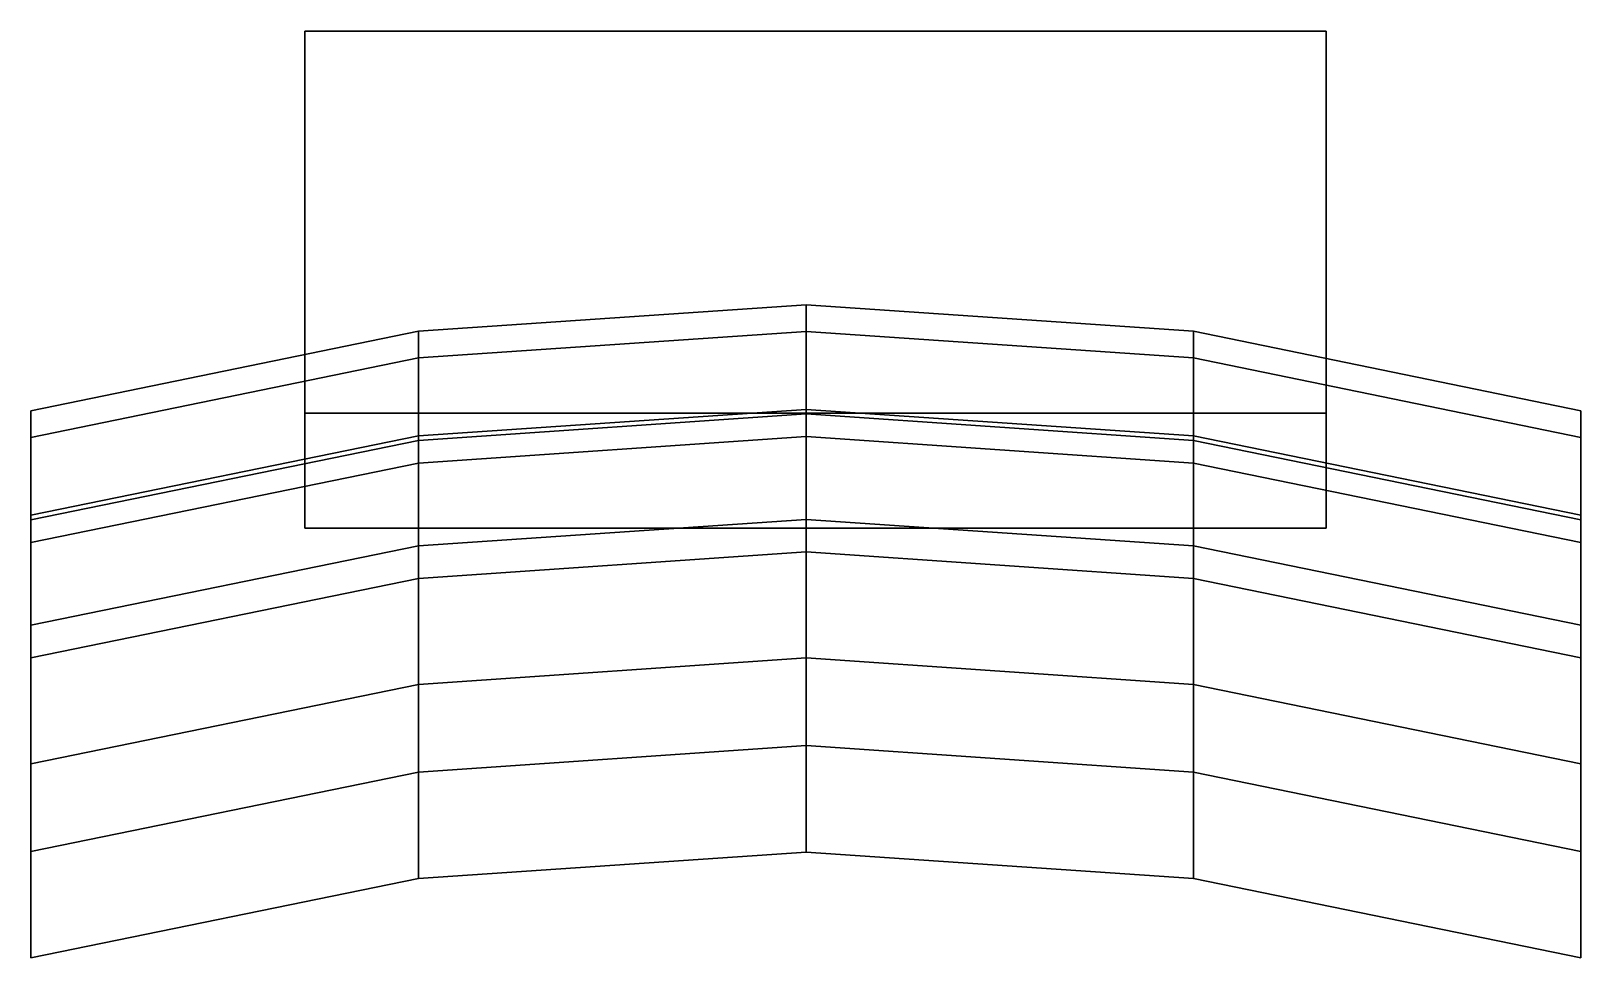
# Model space of a CAD drawing. Extents: x -18 to 19.8, y -22.6 to 0.
import ezdxf

# ---------------------------------------------------------------- set-up
doc = ezdxf.new("R2010")
doc.units = 0
doc.layers.add('METAL', color=200, linetype='CONTINUOUS')

msp = doc.modelspace()

# ---------------------------------------------------------------- meshes
at = {"layer": 'METAL'}
mesh = msp.add_polyface(dxfattribs=at)
corners = [(13.569, 0, 3.177), (13.569, 0, -4.763), (-11.327, 0, -4.763), (-11.327, 0, 3.177), (13.569, -9.305, 3.506), (-11.327, -9.305, 3.506), (-11.327, -12.11, -4.952), (13.569, -12.11, -4.952), (13.569, 0, 3.177), (-11.327, 0, 3.177), (-11.327, -9.305, 3.506), (13.569, -9.305, 3.506), (-11.327, 0, 3.177), (-11.327, 0, -4.763), (-11.327, -12.11, -4.952), (-11.327, -9.305, 3.506), (-11.327, 0, -4.763), (13.569, 0, -4.763), (13.569, -12.11, -4.952), (-11.327, -12.11, -4.952), (13.569, 0, -4.763), (13.569, 0, 3.177), (13.569, -9.305, 3.506), (13.569, -12.11, -4.952)]
mesh.append_faces([[corners[k] for k in face] for face in [(0, 1, 2, 3), (4, 5, 6, 7), (8, 9, 10, 11), (12, 13, 14, 15), (16, 17, 18, 19), (20, 21, 22, 23)]])
mesh = msp.add_polyface(dxfattribs=at)
corners = [(-18, -19.988, -19), (-18, -19.988, -19), (-18, -19.988, -19), (-18, -15.269, -10.273), (-18, -15.269, -10.273), (-18, -11.907, -1.351), (-18, -11.907, -1.351), (-18, -9.9, 7.767), (-18, -9.9, 7.767), (-18, -22.58, -18.024), (-18, -22.58, -18.024), (-18, -22.58, -18.024), (-18, -17.851, -9.377), (-18, -17.851, -9.377), (-18, -14.477, -0.535), (-18, -14.477, -0.535), (-18, -12.459, 8.503), (-18, -12.459, 8.503), (-18, -9.248, 18.08), (-18, -9.248, 18.08), (-18, -9.248, 18.08), (-18, -11.797, 18.737), (-18, -11.797, 18.737), (-18, -11.797, 18.737), (-8.556, -13.334, -10.273), (-8.556, -7.313, 18.08), (-8.556, -7.313, 18.08), (-8.556, -18.053, -19), (-8.556, -18.053, -19), (-8.556, -20.645, -18.024), (-8.556, -20.645, -18.024), (-8.556, -15.916, -9.377), (-8.556, -9.972, -1.351), (-8.556, -12.542, -0.535), (-8.556, -10.524, 8.503), (-8.556, -9.862, 18.737), (-8.556, -9.862, 18.737), (-8.556, -7.965, 7.767), (0.889, -17.408, -19), (0.889, -17.408, -19), (0.889, -20, -18.024), (0.889, -20, -18.024), (0.889, -12.689, -10.273), (0.889, -15.271, -9.377), (0.889, -9.327, -1.351), (0.889, -11.897, -0.535), (0.889, -7.32, 7.767), (0.889, -9.879, 8.503), (0.889, -6.668, 18.08), (0.889, -6.668, 18.08), (0.889, -9.217, 18.737), (0.889, -9.217, 18.737), (10.333, -18.053, -19), (10.333, -18.053, -19), (10.333, -20.645, -18.024), (10.333, -20.645, -18.024), (10.333, -13.334, -10.273), (10.333, -15.916, -9.377), (10.333, -9.972, -1.351), (10.333, -12.542, -0.535), (10.333, -7.965, 7.767), (10.333, -10.524, 8.503), (10.333, -7.313, 18.08), (10.333, -7.313, 18.08), (10.333, -9.862, 18.737), (10.333, -9.862, 18.737), (19.777, -19.988, -19), (19.777, -19.988, -19), (19.777, -19.988, -19), (19.777, -22.58, -18.024), (19.777, -22.58, -18.024), (19.777, -22.58, -18.024), (19.777, -15.269, -10.273), (19.777, -15.269, -10.273), (19.777, -17.851, -9.377), (19.777, -17.851, -9.377), (19.777, -11.907, -1.351), (19.777, -11.907, -1.351), (19.777, -14.477, -0.535), (19.777, -14.477, -0.535), (19.777, -9.9, 7.767), (19.777, -9.9, 7.767), (19.777, -12.459, 8.503), (19.777, -12.459, 8.503), (19.777, -9.248, 18.08), (19.777, -9.248, 18.08), (19.777, -9.248, 18.08), (19.777, -11.797, 18.737), (19.777, -11.797, 18.737), (19.777, -11.797, 18.737)]
mesh.append_faces([[corners[k] for k in face] for face in [(16, 21, 18, 7), (75, 71, 68, 73), (14, 16, 7, 5), (12, 14, 5, 3), (9, 12, 3, 0), (79, 75, 73, 77), (83, 79, 77, 81), (89, 83, 81, 86), (65, 88, 84, 62), (29, 10, 2, 28), (56, 72, 67, 53), (61, 82, 87, 64), (63, 85, 80, 60), (60, 80, 76, 58), (58, 76, 72, 56), (54, 69, 74, 57), (57, 74, 78, 59), (59, 78, 82, 61), (51, 65, 62, 49), (35, 51, 49, 26), (22, 35, 26, 20), (40, 29, 28, 38), (55, 40, 38, 52), (70, 55, 52, 66), (42, 56, 53, 39), (24, 42, 39, 27), (4, 24, 27, 1), (47, 61, 64, 50), (34, 47, 50, 36), (17, 34, 36, 23), (48, 63, 60, 46), (25, 48, 46, 37), (19, 25, 37, 8), (46, 60, 58, 44), (37, 46, 44, 32), (8, 37, 32, 6), (44, 58, 56, 42), (32, 44, 42, 24), (6, 32, 24, 4), (41, 54, 57, 43), (30, 41, 43, 31), (11, 30, 31, 13), (43, 57, 59, 45), (31, 43, 45, 33), (13, 31, 33, 15), (45, 59, 61, 47), (33, 45, 47, 34), (15, 33, 34, 17)]])

doc.saveas('drawing.dxf')
